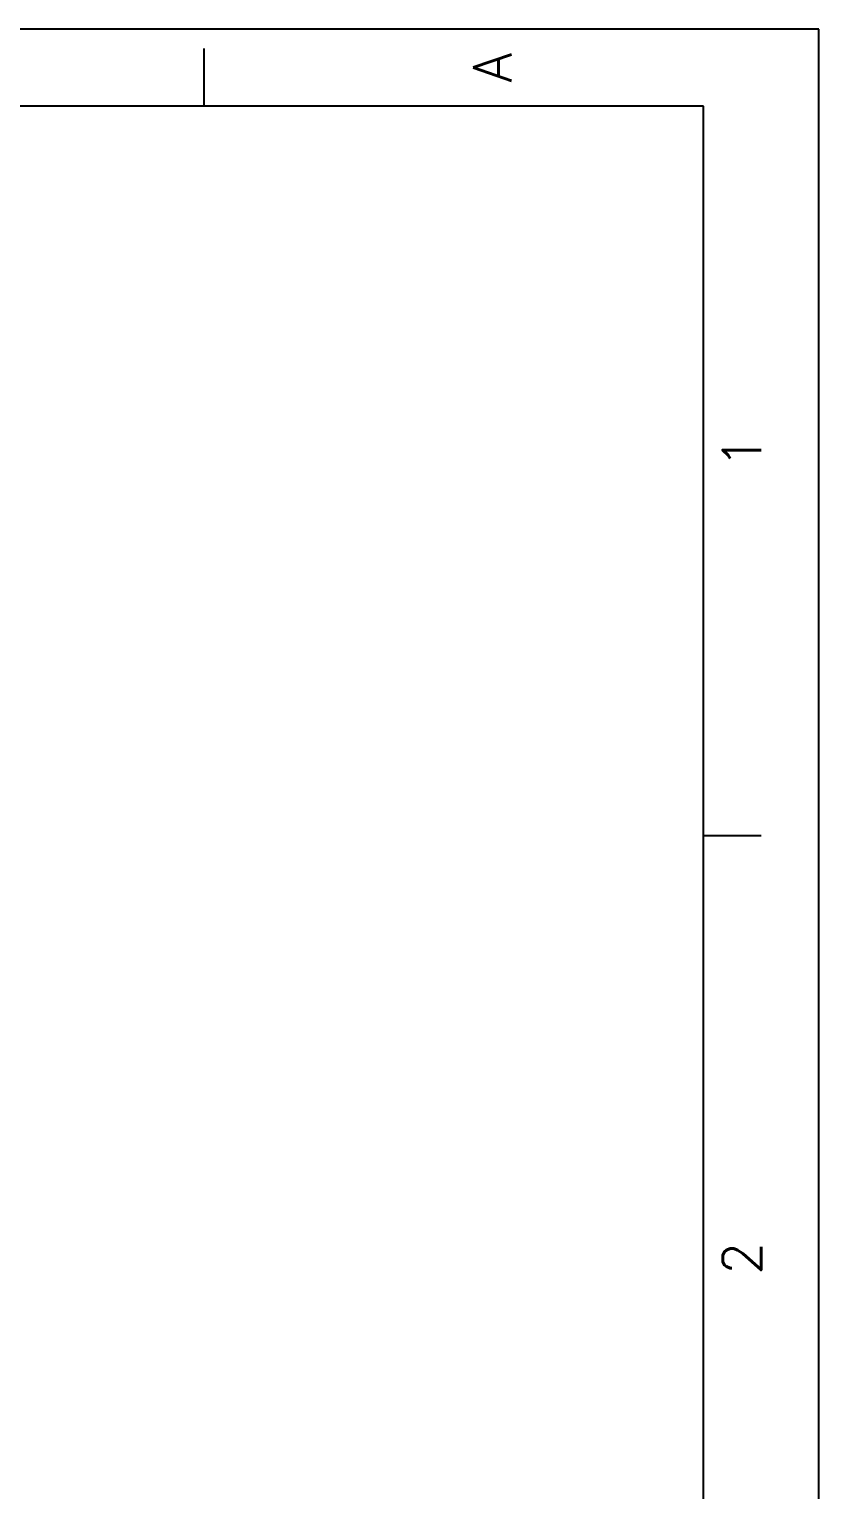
# Model space of a CAD drawing. Header units: inches. Extents: x -58 to 1235, y -506 to 1148.
# Drawn here: x 831 to 1235, y 399 to 1148 of the extents above; entities that cross this region are included whole.
import ezdxf
from ezdxf.enums import TextEntityAlignment as Align

# ---------------------------------------------------------------- set-up
doc = ezdxf.new("R2010")
doc.units = ezdxf.units.IN
doc.header["$MEASUREMENT"] = 0
doc.layers.add('Title Block', color=7, linetype='Continuous')
doc.layers.add('Viewport', color=7, linetype='Continuous')
doc.styles.add('Roman', font='romans')

# ---------------------------------------------------------------- blocks, each defined once
blk = doc.blocks.new('ANSI_border_C')
for p, q in [((20.5, 0.75), (20.5, 2.5)), ((14.25, 0.75), (20.5, 0.75))]:
    blk.add_line(p, q)
at = {"layer": 'Title Block'}
for p, q in [((21, 0), (21, 16)), ((20.5, 0.75), (20.5, 15.25)), ((20.5, 4), (20.875, 4)), ((0.5, 0.75), (20.5, 0.75)), ((15.75, 0.375), (15.75, 0.75)), ((0, 0), (21, 0))]:
    blk.add_line(p, q, dxfattribs=at)
at = {"layer": 'Title Block', "style": 'Roman'}
for s, p in [('A', (20.75, 2.125)), ('2', (13, 0.5)), ('1', (18.25, 0.5))]:
    blk.add_text(s, height=0.25, dxfattribs=at).set_placement(p, align=Align.MIDDLE_CENTER)
blk = doc.blocks.new('JIC_border_C')
at = {"xscale": 78.77001811510775, "yscale": 78.77001811510775, "zscale": 78.77001811510775, "rotation": 90}
blk.add_blockref('ANSI_border_C', (1235.32, -506.34), dxfattribs=at)

msp = doc.modelspace()

# ---------------------------------------------------------------- block references
at = {"layer": 'Viewport'}
msp.add_blockref('JIC_border_C', (0, 0), dxfattribs=at)

doc.saveas('drawing.dxf')
